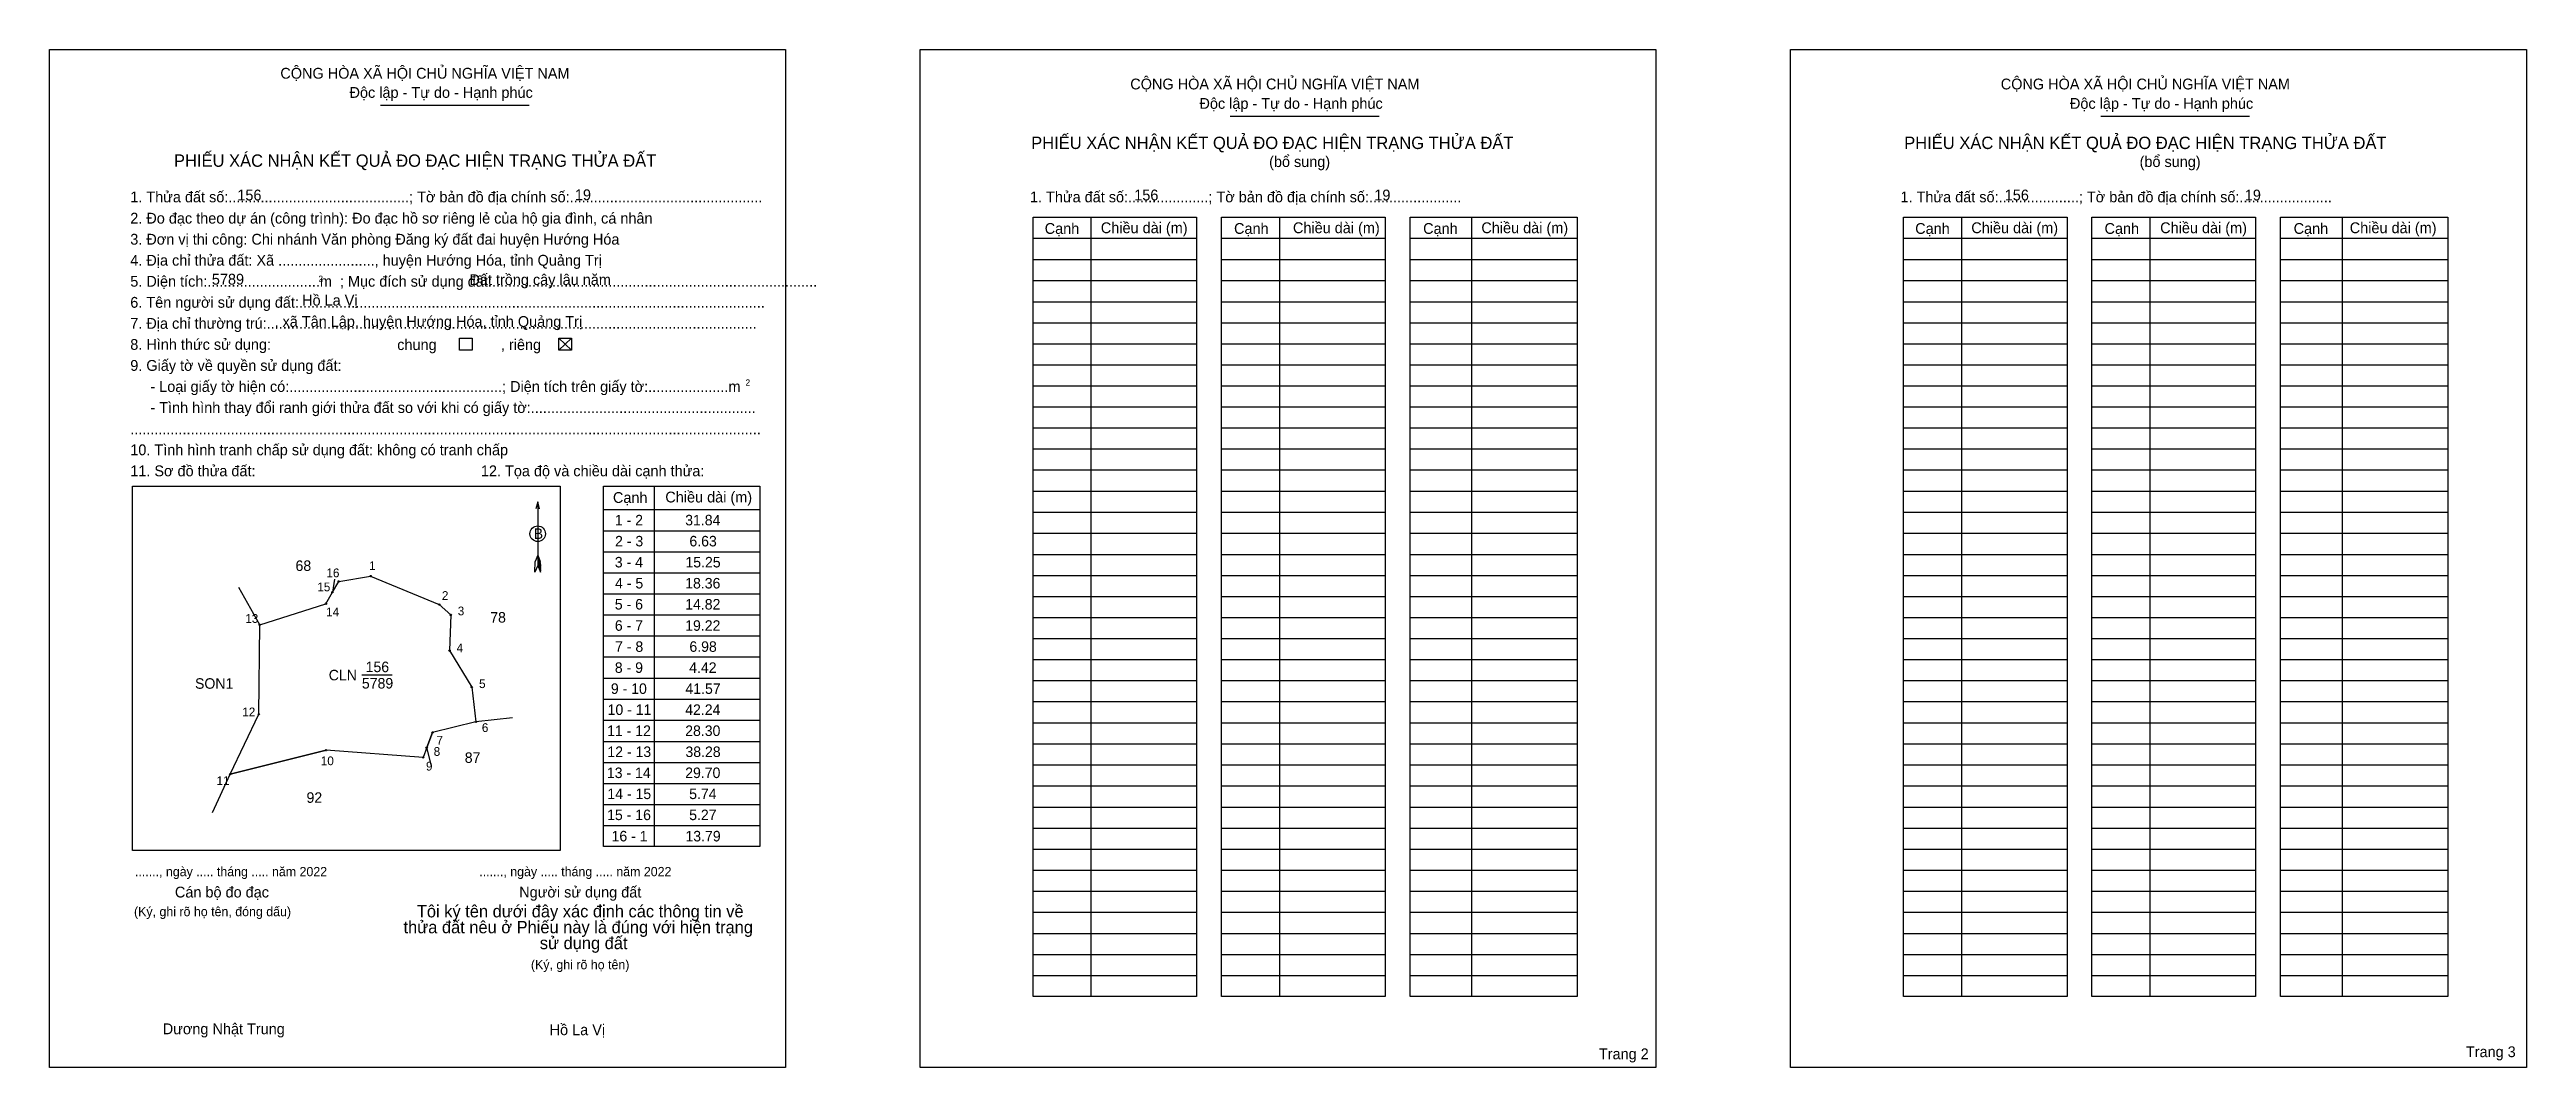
# Model space of a CAD drawing. Extents: x 545574 to 546633, y 1835433 to 1835868.
import ezdxf

# ---------------------------------------------------------------- set-up
doc = ezdxf.new("R2010")
doc.units = 0
for name, color, linetype in [('Level 1', 7, 'Continuous'), ('Level 10', 7, 'Continuous'), ('Level 11', 7, 'Continuous'), ('Level 13', 7, 'Continuous'), ('Level 2', 7, 'Continuous'), ('Level 25', 7, 'Continuous'), ('Level 48', 7, 'Continuous'), ('Level 50', 7, 'Continuous'), ('Level 52', 7, 'Continuous'), ('Level 55', 7, 'Continuous'), ('Level 6', 7, 'Continuous'), ('Level 9', 7, 'Continuous')]:
    doc.layers.add(name, color=color, linetype=linetype)

msp = doc.modelspace()

# ---------------------------------------------------------------- linework, layer by layer
at = {"layer": 'Level 1'}
for p, q in [((545573.8, 1835868.4), (545573.8, 1835868.4)), ((545946.2, 1835868.4), (545946.2, 1835868.4)), ((545715.3, 1835844.5), (545779, 1835844.5)), ((546078.9, 1835839.9), (546142.6, 1835839.9)), ((546451.3, 1835839.9), (546514.9, 1835839.9)), ((546019.3, 1835796.6), (546019.3, 1835463.2)), ((546099.9, 1835796.6), (546099.9, 1835463.2)), ((546182.1, 1835796.6), (546182.1, 1835463.2)), ((546391.7, 1835796.6), (546391.7, 1835463.2)), ((546472.3, 1835796.6), (546472.3, 1835463.2)), ((546554.5, 1835796.6), (546554.5, 1835463.2)), ((545994.5, 1835787.6), (546064.5, 1835787.6)), ((546075.1, 1835787.6), (546145.1, 1835787.6)), ((546155.8, 1835787.6), (546227.3, 1835787.6)), ((546366.9, 1835787.6), (546436.9, 1835787.6)), ((546447.5, 1835787.6), (546517.5, 1835787.6)), ((546528.2, 1835787.6), (546599.7, 1835787.6)), ((545994.5, 1835778.6), (546064.5, 1835778.6)), ((546075.1, 1835778.6), (546145.1, 1835778.6)), ((546155.8, 1835778.6), (546227.3, 1835778.6)), ((546366.9, 1835778.6), (546436.9, 1835778.6)), ((546447.5, 1835778.6), (546517.5, 1835778.6)), ((546528.2, 1835778.6), (546599.7, 1835778.6)), ((545994.5, 1835769.6), (546064.5, 1835769.6)), ((546075.1, 1835769.6), (546145.1, 1835769.6)), ((546155.8, 1835769.6), (546227.3, 1835769.6)), ((546366.9, 1835769.6), (546436.9, 1835769.6)), ((546447.5, 1835769.6), (546517.5, 1835769.6)), ((546528.2, 1835769.6), (546599.7, 1835769.6)), ((545994.5, 1835760.5), (546064.5, 1835760.5)), ((545994.5, 1835751.5), (546064.5, 1835751.5)), ((546075.1, 1835760.5), (546145.1, 1835760.5)), ((546075.1, 1835751.5), (546145.1, 1835751.5)), ((546155.8, 1835760.5), (546227.3, 1835760.5)), ((546155.8, 1835751.5), (546227.3, 1835751.5)), ((546366.9, 1835760.5), (546436.9, 1835760.5)), ((546366.9, 1835751.5), (546436.9, 1835751.5)), ((546447.5, 1835760.5), (546517.5, 1835760.5)), ((546447.5, 1835751.5), (546517.5, 1835751.5)), ((546528.2, 1835760.5), (546599.7, 1835760.5)), ((546528.2, 1835751.5), (546599.7, 1835751.5)), ((545791.6, 1835744.9), (545797, 1835739.8)), ((545791.6, 1835739.8), (545797, 1835744.9)), ((545994.5, 1835742.5), (546064.5, 1835742.5)), ((546075.1, 1835742.5), (546145.1, 1835742.5)), ((546155.8, 1835742.5), (546227.3, 1835742.5)), ((546366.9, 1835742.5), (546436.9, 1835742.5)), ((546447.5, 1835742.5), (546517.5, 1835742.5)), ((546528.2, 1835742.5), (546599.7, 1835742.5)), ((545994.5, 1835733.5), (546064.5, 1835733.5)), ((546075.1, 1835733.5), (546145.1, 1835733.5)), ((546155.8, 1835733.5), (546227.3, 1835733.5)), ((546366.9, 1835733.5), (546436.9, 1835733.5)), ((546447.5, 1835733.5), (546517.5, 1835733.5)), ((546528.2, 1835733.5), (546599.7, 1835733.5)), ((545994.5, 1835724.5), (546064.5, 1835724.5)), ((546075.1, 1835724.5), (546145.1, 1835724.5)), ((546155.8, 1835724.5), (546227.3, 1835724.5)), ((546366.9, 1835724.5), (546436.9, 1835724.5)), ((546447.5, 1835724.5), (546517.5, 1835724.5)), ((546528.2, 1835724.5), (546599.7, 1835724.5)), ((545994.5, 1835715.5), (546064.5, 1835715.5)), ((546075.1, 1835715.5), (546145.1, 1835715.5)), ((546155.8, 1835715.5), (546227.3, 1835715.5)), ((546366.9, 1835715.5), (546436.9, 1835715.5)), ((546447.5, 1835715.5), (546517.5, 1835715.5)), ((546528.2, 1835715.5), (546599.7, 1835715.5)), ((545994.5, 1835706.5), (546064.5, 1835706.5)), ((545994.5, 1835697.5), (546064.5, 1835697.5)), ((546075.1, 1835706.5), (546145.1, 1835706.5)), ((546075.1, 1835697.5), (546145.1, 1835697.5)), ((546155.8, 1835706.5), (546227.3, 1835706.5)), ((546155.8, 1835697.5), (546227.3, 1835697.5)), ((546366.9, 1835706.5), (546436.9, 1835706.5)), ((546366.9, 1835697.5), (546436.9, 1835697.5)), ((546447.5, 1835706.5), (546517.5, 1835706.5)), ((546447.5, 1835697.5), (546517.5, 1835697.5)), ((546528.2, 1835706.5), (546599.7, 1835706.5)), ((546528.2, 1835697.5), (546599.7, 1835697.5)), ((545994.5, 1835688.5), (546064.5, 1835688.5)), ((546075.1, 1835688.5), (546145.1, 1835688.5)), ((546155.8, 1835688.5), (546227.3, 1835688.5)), ((546366.9, 1835688.5), (546436.9, 1835688.5)), ((546447.5, 1835688.5), (546517.5, 1835688.5)), ((546528.2, 1835688.5), (546599.7, 1835688.5)), ((545609.2, 1835681.6), (545609.2, 1835681.6)), ((545832.4, 1835681.6), (545832.4, 1835527.4)), ((545994.5, 1835679.5), (546064.5, 1835679.5)), ((546075.1, 1835679.5), (546145.1, 1835679.5)), ((546155.8, 1835679.5), (546227.3, 1835679.5)), ((546366.9, 1835679.5), (546436.9, 1835679.5)), ((546447.5, 1835679.5), (546517.5, 1835679.5)), ((546528.2, 1835679.5), (546599.7, 1835679.5)), ((545782.6, 1835674.8), (545782.6, 1835647.6)), ((545810.7, 1835671.6), (545877.6, 1835671.6)), ((545994.5, 1835670.4), (546064.5, 1835670.4)), ((546075.1, 1835670.4), (546145.1, 1835670.4)), ((546155.8, 1835670.4), (546227.3, 1835670.4)), ((546366.9, 1835670.4), (546436.9, 1835670.4)), ((546447.5, 1835670.4), (546517.5, 1835670.4)), ((546528.2, 1835670.4), (546599.7, 1835670.4)), ((545810.7, 1835662.5), (545877.6, 1835662.5)), ((545994.5, 1835661.4), (546064.5, 1835661.4)), ((546075.1, 1835661.4), (546145.1, 1835661.4)), ((546155.8, 1835661.4), (546227.3, 1835661.4)), ((546366.9, 1835661.4), (546436.9, 1835661.4)), ((546447.5, 1835661.4), (546517.5, 1835661.4)), ((546528.2, 1835661.4), (546599.7, 1835661.4)), ((545781.4, 1835644.8), (545781.5, 1835649.3)), ((545782.6, 1835647.6), (545781.4, 1835644.8)), ((545782.6, 1835652.1), (545781.5, 1835649.3)), ((545782.6, 1835652.1), (545783.7, 1835649.3)), ((545782.6, 1835651.7), (545783.7, 1835648.9)), ((545782.6, 1835651.3), (545783.7, 1835648.5)), ((545782.6, 1835650.9), (545783.8, 1835648.1)), ((545782.6, 1835650.5), (545783.8, 1835647.7)), ((545782.6, 1835650.1), (545783.8, 1835647.3)), ((545782.6, 1835649.7), (545783.8, 1835646.9)), ((545782.6, 1835649.3), (545783.8, 1835646.5)), ((545782.6, 1835648.9), (545783.8, 1835646.1)), ((545782.6, 1835648.6), (545783.8, 1835645.7)), ((545782.6, 1835648.2), (545783.8, 1835645.3)), ((545782.6, 1835647.6), (545783.8, 1835644.8)), ((545783.8, 1835644.8), (545783.7, 1835649.3)), ((545810.7, 1835653.5), (545877.6, 1835653.5)), ((545810.7, 1835644.5), (545877.6, 1835644.5)), ((545994.5, 1835652.4), (546064.5, 1835652.4)), ((546075.1, 1835652.4), (546145.1, 1835652.4)), ((546155.8, 1835652.4), (546227.3, 1835652.4)), ((546366.9, 1835652.4), (546436.9, 1835652.4)), ((546447.5, 1835652.4), (546517.5, 1835652.4)), ((546528.2, 1835652.4), (546599.7, 1835652.4)), ((545810.7, 1835635.5), (545877.6, 1835635.5)), ((545994.5, 1835643.4), (546064.5, 1835643.4)), ((545994.5, 1835634.4), (546064.5, 1835634.4)), ((546075.1, 1835643.4), (546145.1, 1835643.4)), ((546075.1, 1835634.4), (546145.1, 1835634.4)), ((546155.8, 1835643.4), (546227.3, 1835643.4)), ((546155.8, 1835634.4), (546227.3, 1835634.4)), ((546366.9, 1835643.4), (546436.9, 1835643.4)), ((546366.9, 1835634.4), (546436.9, 1835634.4)), ((546447.5, 1835643.4), (546517.5, 1835643.4)), ((546447.5, 1835634.4), (546517.5, 1835634.4)), ((546528.2, 1835643.4), (546599.7, 1835643.4)), ((546528.2, 1835634.4), (546599.7, 1835634.4)), ((545810.7, 1835626.5), (545877.6, 1835626.5)), ((545994.5, 1835625.4), (546064.5, 1835625.4)), ((546075.1, 1835625.4), (546145.1, 1835625.4)), ((546155.8, 1835625.4), (546227.3, 1835625.4)), ((546366.9, 1835625.4), (546436.9, 1835625.4)), ((546447.5, 1835625.4), (546517.5, 1835625.4)), ((546528.2, 1835625.4), (546599.7, 1835625.4)), ((545810.7, 1835617.5), (545877.6, 1835617.5)), ((545994.5, 1835616.4), (546064.5, 1835616.4)), ((546075.1, 1835616.4), (546145.1, 1835616.4)), ((546155.8, 1835616.4), (546227.3, 1835616.4)), ((546366.9, 1835616.4), (546436.9, 1835616.4)), ((546447.5, 1835616.4), (546517.5, 1835616.4)), ((546528.2, 1835616.4), (546599.7, 1835616.4)), ((545810.7, 1835608.5), (545877.6, 1835608.5)), ((545994.5, 1835607.4), (546064.5, 1835607.4)), ((546075.1, 1835607.4), (546145.1, 1835607.4)), ((546155.8, 1835607.4), (546227.3, 1835607.4)), ((546366.9, 1835607.4), (546436.9, 1835607.4)), ((546447.5, 1835607.4), (546517.5, 1835607.4)), ((546528.2, 1835607.4), (546599.7, 1835607.4)), ((545810.7, 1835599.5), (545877.6, 1835599.5)), ((545994.5, 1835598.4), (546064.5, 1835598.4)), ((546075.1, 1835598.4), (546145.1, 1835598.4)), ((546155.8, 1835598.4), (546227.3, 1835598.4)), ((546366.9, 1835598.4), (546436.9, 1835598.4)), ((546447.5, 1835598.4), (546517.5, 1835598.4)), ((546528.2, 1835598.4), (546599.7, 1835598.4)), ((545810.7, 1835590.5), (545877.6, 1835590.5)), ((545810.7, 1835581.5), (545877.6, 1835581.5)), ((545994.5, 1835589.4), (546064.5, 1835589.4)), ((546075.1, 1835589.4), (546145.1, 1835589.4)), ((546155.8, 1835589.4), (546227.3, 1835589.4)), ((546366.9, 1835589.4), (546436.9, 1835589.4)), ((546447.5, 1835589.4), (546517.5, 1835589.4)), ((546528.2, 1835589.4), (546599.7, 1835589.4)), ((545810.7, 1835572.4), (545877.6, 1835572.4)), ((545994.5, 1835580.3), (546064.5, 1835580.3)), ((545994.5, 1835571.3), (546064.5, 1835571.3)), ((546075.1, 1835580.3), (546145.1, 1835580.3)), ((546075.1, 1835571.3), (546145.1, 1835571.3)), ((546155.8, 1835580.3), (546227.3, 1835580.3)), ((546155.8, 1835571.3), (546227.3, 1835571.3)), ((546366.9, 1835580.3), (546436.9, 1835580.3)), ((546366.9, 1835571.3), (546436.9, 1835571.3)), ((546447.5, 1835580.3), (546517.5, 1835580.3)), ((546447.5, 1835571.3), (546517.5, 1835571.3)), ((546528.2, 1835580.3), (546599.7, 1835580.3)), ((546528.2, 1835571.3), (546599.7, 1835571.3)), ((545810.7, 1835563.4), (545877.6, 1835563.4)), ((545994.5, 1835562.3), (546064.5, 1835562.3)), ((546075.1, 1835562.3), (546145.1, 1835562.3)), ((546155.8, 1835562.3), (546227.3, 1835562.3)), ((546366.9, 1835562.3), (546436.9, 1835562.3)), ((546447.5, 1835562.3), (546517.5, 1835562.3)), ((546528.2, 1835562.3), (546599.7, 1835562.3)), ((545810.7, 1835554.4), (545877.6, 1835554.4)), ((545994.5, 1835553.3), (546064.5, 1835553.3)), ((546075.1, 1835553.3), (546145.1, 1835553.3)), ((546155.8, 1835553.3), (546227.3, 1835553.3)), ((546366.9, 1835553.3), (546436.9, 1835553.3)), ((546447.5, 1835553.3), (546517.5, 1835553.3)), ((546528.2, 1835553.3), (546599.7, 1835553.3)), ((545810.7, 1835545.4), (545877.6, 1835545.4)), ((545994.5, 1835544.3), (546064.5, 1835544.3)), ((546075.1, 1835544.3), (546145.1, 1835544.3)), ((546155.8, 1835544.3), (546227.3, 1835544.3)), ((546366.9, 1835544.3), (546436.9, 1835544.3)), ((546447.5, 1835544.3), (546517.5, 1835544.3)), ((546528.2, 1835544.3), (546599.7, 1835544.3)), ((545810.7, 1835536.4), (545877.6, 1835536.4)), ((545994.5, 1835535.3), (546064.5, 1835535.3)), ((546075.1, 1835535.3), (546145.1, 1835535.3)), ((546155.8, 1835535.3), (546227.3, 1835535.3)), ((546366.9, 1835535.3), (546436.9, 1835535.3)), ((546447.5, 1835535.3), (546517.5, 1835535.3)), ((546528.2, 1835535.3), (546599.7, 1835535.3)), ((545792.2, 1835525.7), (545792.2, 1835525.7)), ((545994.5, 1835526.3), (546064.5, 1835526.3)), ((545994.5, 1835517.3), (546064.5, 1835517.3)), ((546075.1, 1835526.3), (546145.1, 1835526.3)), ((546075.1, 1835517.3), (546145.1, 1835517.3)), ((546155.8, 1835526.3), (546227.3, 1835526.3)), ((546155.8, 1835517.3), (546227.3, 1835517.3)), ((546366.9, 1835526.3), (546436.9, 1835526.3)), ((546366.9, 1835517.3), (546436.9, 1835517.3)), ((546447.5, 1835526.3), (546517.5, 1835526.3)), ((546447.5, 1835517.3), (546517.5, 1835517.3)), ((546528.2, 1835526.3), (546599.7, 1835526.3)), ((546528.2, 1835517.3), (546599.7, 1835517.3)), ((545994.5, 1835508.3), (546064.5, 1835508.3)), ((546075.1, 1835508.3), (546145.1, 1835508.3)), ((546155.8, 1835508.3), (546227.3, 1835508.3)), ((546366.9, 1835508.3), (546436.9, 1835508.3)), ((546447.5, 1835508.3), (546517.5, 1835508.3)), ((546528.2, 1835508.3), (546599.7, 1835508.3)), ((545994.5, 1835499.3), (546064.5, 1835499.3)), ((546075.1, 1835499.3), (546145.1, 1835499.3)), ((546155.8, 1835499.3), (546227.3, 1835499.3)), ((546366.9, 1835499.3), (546436.9, 1835499.3)), ((546447.5, 1835499.3), (546517.5, 1835499.3)), ((546528.2, 1835499.3), (546599.7, 1835499.3)), ((545994.5, 1835490.2), (546064.5, 1835490.2)), ((546075.1, 1835490.2), (546145.1, 1835490.2)), ((546155.8, 1835490.2), (546227.3, 1835490.2)), ((546366.9, 1835490.2), (546436.9, 1835490.2)), ((546447.5, 1835490.2), (546517.5, 1835490.2)), ((546528.2, 1835490.2), (546599.7, 1835490.2)), ((545994.5, 1835481.2), (546064.5, 1835481.2)), ((546075.1, 1835481.2), (546145.1, 1835481.2)), ((546155.8, 1835481.2), (546227.3, 1835481.2)), ((546366.9, 1835481.2), (546436.9, 1835481.2)), ((546447.5, 1835481.2), (546517.5, 1835481.2)), ((546528.2, 1835481.2), (546599.7, 1835481.2)), ((545994.5, 1835472.2), (546064.5, 1835472.2)), ((546075.1, 1835472.2), (546145.1, 1835472.2)), ((546155.8, 1835472.2), (546227.3, 1835472.2)), ((546366.9, 1835472.2), (546436.9, 1835472.2)), ((546447.5, 1835472.2), (546517.5, 1835472.2)), ((546528.2, 1835472.2), (546599.7, 1835472.2)), ((545888.6, 1835432.9), (545888.6, 1835432.9)), ((546261, 1835432.9), (546261, 1835432.9))]:
    msp.add_line(p, q, dxfattribs=at)
for points in [[(545994.5, 1835796.6), (546064.5, 1835796.6), (546064.5, 1835463.2), (545994.5, 1835463.2)], [(546075.1, 1835796.6), (546145.1, 1835796.6), (546145.1, 1835463.2), (546075.1, 1835463.2)], [(546155.8, 1835796.6), (546227.3, 1835796.6), (546227.3, 1835463.2), (546155.8, 1835463.2)], [(546366.9, 1835796.6), (546436.9, 1835796.6), (546436.9, 1835463.2), (546366.9, 1835463.2)], [(546447.5, 1835796.6), (546517.5, 1835796.6), (546517.5, 1835463.2), (546447.5, 1835463.2)], [(546528.2, 1835796.6), (546599.7, 1835796.6), (546599.7, 1835463.2), (546528.2, 1835463.2)], [(545609.2, 1835681.6), (545792.2, 1835681.6), (545792.2, 1835525.7), (545609.2, 1835525.7)], [(545810.7, 1835681.6), (545877.6, 1835681.6), (545877.6, 1835527.4), (545810.7, 1835527.4)]]:
    msp.add_lwpolyline(points, close=True, dxfattribs=at)
msp.add_lwpolyline([(545783.4, 1835671.9), (545782.6, 1835674.8), (545781.8, 1835671.9)], dxfattribs=at)
msp.add_circle((545782.6, 1835661.2), 3.33, dxfattribs=at)
at = {"layer": 'Level 10'}
msp.add_lwpolyline([(545692.1, 1835568.6), (545651.1, 1835558.4), (545663.3, 1835584), (545663.7, 1835622.3), (545692, 1835631.3), (545694.8, 1835636.2), (545697.5, 1835640.8), (545711.1, 1835643.1), (545740.5, 1835630.9), (545745.4, 1835626.5), (545744.9, 1835611.2), (545754.4, 1835595.6), (545756.2, 1835580.8), (545737.6, 1835576.2), (545735.1, 1835569.7), (545733.6, 1835565.5)], close=True, dxfattribs=at)
at = {"layer": 'Level 11'}
for centre in [(545694.8, 1835636.2), (545697.5, 1835640.8), (545711.1, 1835643.1), (545692, 1835631.3), (545740.5, 1835630.9), (545745.4, 1835626.5), (545663.7, 1835622.3), (545744.9, 1835611.2), (545754.4, 1835595.6), (545663.3, 1835584), (545756.2, 1835580.8), (545735.1, 1835569.7), (545737.6, 1835576.2), (545692.1, 1835568.6), (545692.1, 1835568.6), (545733.6, 1835565.5), (545651.1, 1835558.4)]:
    msp.add_circle(centre, 0.3, dxfattribs=at)
at = {"layer": 'Level 2'}
for points in [[(545573.8, 1835868.4), (545888.6, 1835868.4), (545888.6, 1835432.9), (545573.8, 1835432.9)], [(545946.2, 1835868.4), (546261, 1835868.4), (546261, 1835432.9), (545946.2, 1835432.9)], [(546318.5, 1835868.4), (546633.4, 1835868.4), (546633.4, 1835432.9), (546318.5, 1835432.9)]]:
    msp.add_lwpolyline(points, close=True, dxfattribs=at)
at = {"layer": 'Level 25'}
for p, q in [((545735.1, 1835569.7), (545737.6, 1835576.2)), ((545651.1, 1835558.4), (545692.1, 1835568.6))]:
    msp.add_line(p, q, dxfattribs=at)
at = {"layer": 'Level 50'}
for points in [[(545749.1, 1835744.9), (545754.5, 1835744.9), (545754.5, 1835739.8), (545749.1, 1835739.8)], [(545791.6, 1835744.9), (545797, 1835744.9), (545797, 1835739.8), (545791.6, 1835739.8)]]:
    msp.add_lwpolyline(points, close=True, dxfattribs=at)
at = {"layer": 'Level 9'}
for p, q in [((545663.7, 1835622.3), (545654.8, 1835638.2)), ((545695.6, 1835641.8), (545694.8, 1835636.2)), ((545707.3, 1835600.8), (545720.4, 1835600.8)), ((545771.8, 1835582.4), (545756.2, 1835580.8)), ((545737.1, 1835561.9), (545735.1, 1835569.7)), ((545643.5, 1835541.9), (545651.1, 1835558.4))]:
    msp.add_line(p, q, dxfattribs=at)

# ---------------------------------------------------------------- texts
at = {"layer": 'Level 1'}
for s, height, p in [('CỘNG HÒA XÃ HỘI CHỦ NGHĨA VIỆT NAM', 4.625, (545672.5, 1835855.9)), ('CỘNG HÒA XÃ HỘI CHỦ NGHĨA VIỆT NAM', 4.625, (546036.1, 1835851.3)), ('CỘNG HÒA XÃ HỘI CHỦ NGHĨA VIỆT NAM', 4.625, (546408.5, 1835851.3)), ('Độc lập - Tự do - Hạnh phúc', 4.625, (545702.1, 1835847.7)), ('Độc lập - Tự do - Hạnh phúc', 4.625, (546065.7, 1835843)), ('Độc lập - Tự do - Hạnh phúc', 4.625, (546438.1, 1835843)), ('PHIẾU XÁC NHẬN KẾT QUẢ ĐO ĐẠC HIỆN TRẠNG THỬA ĐẤT', 5.286, (545627, 1835818.2)), ('PHIẾU XÁC NHẬN KẾT QUẢ ĐO ĐẠC HIỆN TRẠNG THỬA ĐẤT', 5.286, (545993.7, 1835825.8)), ('PHIẾU XÁC NHẬN KẾT QUẢ ĐO ĐẠC HIỆN TRẠNG THỬA ĐẤT', 5.286, (546367.2, 1835825.8)), ('(bổ sung)', 4.62, (546095.5, 1835818.1)), ('(bổ sung)', 4.62, (546467.9, 1835818.1)), ('1. Thửa đất số:.............................................; Tờ bản đồ địa chính số:................................................', 4.6248, (545608.3, 1835803)), ('1. Thửa đất số:....................; Tờ bản đồ địa chính số:.......................', 4.625, (545993.2, 1835803)), ('1. Thửa đất số:....................; Tờ bản đồ địa chính số:.......................', 4.625, (546365.6, 1835803)), ('2. Đo đạc theo dự án (công trình): Đo đạc hồ sơ riêng lẻ của hộ gia đình, cá nhân', 4.625, (545608.3, 1835793.9)), ('Cạnh', 4.62, (545999.5, 1835789.5)), ('Chiều dài (m)', 4.625, (546023.5, 1835789.8)), ('Cạnh', 4.62, (546080.5, 1835789.5)), ('Chiều dài (m)', 4.625, (546105.7, 1835789.8)), ('Cạnh', 4.62, (546161.4, 1835789.5)), ('Chiều dài (m)', 4.625, (546186.3, 1835789.8)), ('Cạnh', 4.62, (546371.9, 1835789.5)), ('Chiều dài (m)', 4.625, (546395.9, 1835789.8)), ('Cạnh', 4.62, (546452.9, 1835789.5)), ('Chiều dài (m)', 4.625, (546476.7, 1835789.8)), ('Cạnh', 4.62, (546533.8, 1835789.5)), ('Chiều dài (m)', 4.625, (546557.8, 1835789.8)), ('3. Đơn vị thi công: Chi nhánh Văn phòng Đăng ký đất đai huyện Hướng Hóa', 4.625, (545608.3, 1835784.9)), ('4. Địa chỉ thửa đất: Xã ........................, huyện Hướng Hóa, tỉnh Quảng Trị', 4.625, (545608.3, 1835775.9)), ('5. Diện tích:............................m  ; Mục đích sử dụng đất:.................................................................................', 4.6248, (545608.3, 1835766.9)), ('2', 2.64, (545688.8, 1835769)), ('6. Tên người sử dụng đất:....................................................................................................................', 4.6248, (545608.3, 1835757.9)), ('7. Địa chỉ thường trú:..........................................................................................................................', 4.6248, (545608.3, 1835748.9)), ('chung                , riêng', 4.625, (545722.5, 1835739.8)), ('9. Giấy tờ về quyền sử dụng đất:', 4.625, (545608.3, 1835730.9)), ('     - Loại giấy tờ hiện có:.....................................................; Diện tích trên giấy tờ:....................m', 4.6248, (545608.3, 1835721.9)), ('2', 2.64, (545871.5, 1835724.6)), ('     - Tình hình thay đổi ranh giới thửa đất so với khi có giấy tờ:........................................................', 4.6248, (545608.3, 1835712.9)), ('10. Tình hình tranh chấp sử dụng đất: không có tranh chấp', 4.625, (545608.3, 1835694.8)), ('.............................................................................................................................................................', 4.6248, (545608.3, 1835703.8)), ('11. Sơ đồ thửa đất:', 4.625, (545608.3, 1835685.8)), ('12. Tọa độ và chiều dài cạnh thửa:', 4.625, (545758.3, 1835685.8)), ('Cạnh', 4.62, (545814.8, 1835674.4)), ('Chiều dài (m)', 4.625, (545837.2, 1835674.6)), ('B', 4.5, (545780.9, 1835659)), ('......., ngày ..... tháng ..... năm 2022', 3.964, (545610.3, 1835514.7)), ('......., ngày ..... tháng ..... năm 2022', 3.964, (545757.6, 1835514.7)), ('Cán bộ đo đạc', 4.625, (545627.4, 1835505.6)), ('Người sử dụng đất', 4.625, (545774.7, 1835505.6)), ('(Ký, ghi rõ họ tên, đóng dấu)', 3.964, (545609.9, 1835497.6)), ('thửa đất nêu ở Phiếu này là đúng với hiện trạng', 5.255, (545725.2, 1835490.3)), ('Tôi ký tên dưới đây xác định các thông tin về', 5.255, (545730.9, 1835497.1)), ('sử dụng đất', 5.255, (545783.5, 1835483.5)), ('(Ký, ghi rõ họ tên)', 3.964, (545779.7, 1835474.9)), ('Dương Nhật Trung', 4.625, (545622.2, 1835447.1)), ('Trang 2', 4.62, (546236.6, 1835436.4)), ('Trang 3', 4.62, (546607.5, 1835437.3))]:
    msp.add_text(s, height=height, dxfattribs=at).set_placement(p)
at = {"layer": 'Level 13'}
for s, p in [('CLN', (545693.2, 1835598.5)), ('156', (545709, 1835602)), ('5789', (545707.4, 1835595))]:
    msp.add_text(s, height=4.5, dxfattribs=at).set_placement(p)
at = {"layer": 'Level 48'}
msp.add_text('8. Hình thức sử dụng:', height=4.625, dxfattribs=at).set_placement((545608.3, 1835739.9))
at = {"layer": 'Level 52'}
for s, p in [('1 - 2', (545815.6, 1835664.8)), ('31.84', (545845.7, 1835664.8)), ('2 - 3', (545815.7, 1835655.8)), ('6.63', (545847.5, 1835655.8)), ('68', (545679, 1835645.3)), ('3 - 4', (545815.6, 1835646.8)), ('15.25', (545845.8, 1835646.8)), ('4 - 5', (545815.7, 1835637.8)), ('18.36', (545845.7, 1835637.8)), ('78', (545762.3, 1835623.2)), ('5 - 6', (545815.6, 1835628.8)), ('6 - 7', (545815.6, 1835619.7)), ('14.82', (545845.7, 1835628.8)), ('19.22', (545845.7, 1835619.7)), ('7 - 8', (545815.7, 1835610.7)), ('6.98', (545847.5, 1835610.7)), ('8 - 9', (545815.6, 1835601.7)), ('4.42', (545847.4, 1835601.7)), ('SON1', (545636, 1835594.9)), ('9 - 10', (545813.9, 1835592.7)), ('41.57', (545845.8, 1835592.7)), ('10 - 11', (545812.5, 1835583.7)), ('42.24', (545845.7, 1835583.7)), ('11 - 12', (545812.3, 1835574.7)), ('12 - 13', (545812.4, 1835565.7)), ('28.30', (545845.7, 1835574.7)), ('38.28', (545845.8, 1835565.7)), ('87', (545751.4, 1835563.2)), ('13 - 14', (545812.2, 1835556.7)), ('29.70', (545845.7, 1835556.7)), ('92', (545683.7, 1835546.1)), ('14 - 15', (545812.4, 1835547.7)), ('5.74', (545847.4, 1835547.7)), ('15 - 16', (545812.3, 1835538.7)), ('5.27', (545847.4, 1835538.7)), ('16 - 1', (545814.2, 1835529.6)), ('13.79', (545845.8, 1835529.6))]:
    msp.add_text(s, height=4.5, dxfattribs=at).set_placement(p)
at = {"layer": 'Level 55'}
for s, p in [('15', (545694.7, 1835636.2)), ('16', (545697.4, 1835640.8)), ('1', (545711, 1835643.1)), ('14', (545691.9, 1835631.3)), ('2', (545740.5, 1835630.9)), ('3', (545745.4, 1835626.5)), ('13', (545663.6, 1835622.3)), ('4', (545744.8, 1835611.2)), ('5', (545754.4, 1835595.6)), ('12', (545663.2, 1835584)), ('6', (545756.2, 1835580.8)), ('7', (545737.5, 1835576.2)), ('10', (545692, 1835568.6)), ('9', (545733.5, 1835565.5)), ('8', (545735.1, 1835569.7)), ('11', (545651, 1835558.4))]:
    msp.add_text(s, height=0.15, dxfattribs=at).set_placement(p)
at = {"layer": 'Level 6'}
for s, height, p in [('156', 4.63, (545654.1, 1835803.8)), ('19', 4.63, (545798.5, 1835803.9)), ('156', 4.63, (546037.8, 1835803.8)), ('19', 4.63, (546140.5, 1835803.8)), ('156', 4.63, (546410.2, 1835803.8)), ('19', 4.63, (546512.9, 1835803.8)), ('5789', 4.63, (545643.2, 1835767.8)), ('Đất trồng cây lâu năm', 4.625, (545753.4, 1835767.6)), ('Hồ La Vị', 4.63, (545681.8, 1835758.8)), (', xã Tân Lập, huyện Hướng Hóa, tỉnh Quảng Trị', 4.625, (545670, 1835749.7)), ('Hồ La Vị', 4.63, (545787.7, 1835446.7))]:
    msp.add_text(s, height=height, dxfattribs=at).set_placement(p)
at = {"layer": 'Level 9'}
for s, p in [('16', (545692.2, 1835642.6)), ('1', (545710.5, 1835645.7)), ('15', (545688.3, 1835636.6)), ('2', (545741.6, 1835632.9)), ('13', (545657.5, 1835623.1)), ('14', (545692.1, 1835625.9)), ('3', (545748.4, 1835626.3)), ('4', (545747.9, 1835610.5)), ('5', (545757.5, 1835595.2)), ('12', (545656.2, 1835583.1)), ('8', (545738.1, 1835566.2)), ('7', (545739.3, 1835571)), ('6', (545758.7, 1835576.4)), ('10', (545689.8, 1835562.2)), ('9', (545734.8, 1835559.9)), ('11', (545645.2, 1835553.7))]:
    msp.add_text(s, height=3.75, dxfattribs=at).set_placement(p)

doc.saveas('drawing.dxf')
